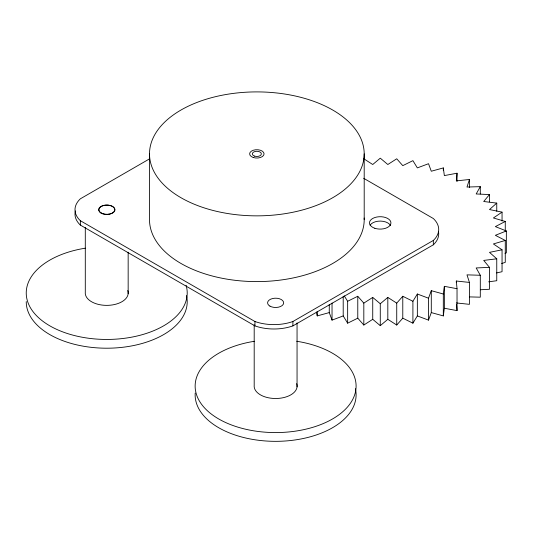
<?xml version="1.0" encoding="UTF-8"?>
<svg xmlns="http://www.w3.org/2000/svg" width="533" height="533" viewBox="0 0 533 533"><rect width="100%" height="100%" fill="white"/><g stroke="black" fill="none" stroke-linecap="round" stroke-linejoin="round"><path stroke-width="0.8" d="M363.819 158.794L372.734 164.51L380.276 158.168L387.817 164.51L396.732 158.794L402.781 165.65L412.908 160.653L417.352 167.902L428.525 163.711L431.29 171.233L443.316 167.922L444.355 175.59L457.028 173.212L456.321 180.894L469.426 179.488L469.426 187.603M444.355 286.328L444.355 308.241L457.028 310.619L457.028 288.706L444.355 286.328L443.316 293.996L443.316 315.909L431.29 312.591L431.29 290.678L443.316 293.996M444.355 308.241L443.316 315.909M469.426 179.488L466.995 187.05L480.3 186.65L480.3 193.952M431.29 290.678L428.525 298.207L428.525 320.12L417.352 315.929L417.352 294.016L428.525 298.207M431.29 312.591L428.525 320.12M480.3 186.65L476.176 193.965L489.461 194.565L489.461 201.867M417.352 294.016L412.908 301.265L412.908 323.178L402.781 318.181L402.781 296.268L412.908 301.265M417.352 315.929L412.908 323.178M489.461 194.565L483.717 201.507L496.756 203.106L496.756 211.221M402.781 296.268L396.732 303.124L396.732 325.037L387.817 319.32L387.817 297.407L396.732 303.124M402.781 318.181L396.732 325.037M496.756 203.106L489.494 209.556L502.053 212.121L502.053 221.048M387.817 297.407L380.276 303.743L380.276 325.656L387.817 319.32M502.053 212.121L493.398 217.964L505.271 221.455L505.271 231.195M372.734 297.407L363.819 303.124L363.819 325.037L372.734 319.32L372.734 297.407L380.276 303.743M149.493 158.887L80.363 198.802A36.231 20.92 0 0 0 80.363 220.715L80.363 225.093L254.947 325.896A36.231 20.92 0 0 0 292.903 325.896L433.336 244.814A36.231 20.92 0 0 0 438.552 231.942M80.363 220.715L254.947 321.512A36.231 20.92 0 0 0 292.903 321.512L433.336 240.436A36.231 20.92 0 0 0 433.336 218.523L363.646 178.282M505.271 221.455L495.37 226.605L506.35 230.956L506.35 252.869L505.011 253.441M357.776 296.268L347.649 301.265L347.649 323.178L357.776 318.181L357.776 296.268L363.819 303.124M506.35 230.956L495.37 235.313L505.271 240.456L505.271 262.369L501.626 263.535M343.205 296.448L343.205 315.929L332.032 320.12L329.267 312.591L329.267 304.476M505.271 240.456L493.398 243.947L502.053 249.797L502.053 271.71L496.623 272.936M329.267 312.591L317.242 315.909L316.502 312.085M502.053 249.797L489.494 252.362L496.756 258.811L496.756 280.724L488.641 281.817M496.756 258.811L483.717 260.41L489.461 267.353L489.461 289.266L480.34 289.759M489.461 267.353L476.176 267.952L480.3 275.268L480.3 297.181L469.48 296.901M480.3 275.268L466.995 274.861L469.426 282.423L469.426 304.336L456.321 302.937M469.426 282.423L456.321 281.024L456.321 282.643M380.276 325.656L372.734 319.32M363.819 325.037L357.776 318.181M347.649 301.265L344.211 295.848M347.649 323.178L343.205 315.929M456.321 281.024L457.028 288.706M456.554 304.47L457.028 310.619M457.028 173.212L457.028 181.327M443.316 167.922L443.316 170.36M433.336 240.436L433.336 244.814M364.199 153.877A107.353 61.981 0 0 1 203.173 207.55A107.353 61.981 0 0 1 203.173 100.204A107.353 61.981 0 0 1 364.199 153.877L364.199 219.616M332.032 303.077L332.032 320.12M317.242 311.852L317.242 315.909M297.054 322.911L297.054 386.851M292.903 321.512L292.903 325.896M254.947 321.512L254.947 325.896M254.194 324.737L254.194 385.352A21.473 12.399 0 0 0 277.133 398.471A21.473 12.399 0 0 0 296.661 383.627M149.5 153.877L149.5 219.616A107.353 61.981 0 0 0 258.239 281.591A107.353 61.981 0 0 0 364.166 218.01M128.16 252.209L128.16 293.723M85.293 227.458L85.293 292.224A21.473 12.399 0 0 0 108.232 305.342A21.473 12.399 0 0 0 127.76 290.498M80.363 225.093A36.231 20.92 0 0 1 75.419 210.948M370.109 225.166A10.733 6.196 0 0 1 380.669 221.095A10.733 6.196 0 0 1 390.569 225.679M186.104 285.288A80.483 46.471 0 0 1 122.743 338.515A80.483 46.471 0 0 1 28.442 303.777A80.483 46.471 0 0 1 85.36 248.178M186.497 295.555A80.483 46.471 0 0 1 111.95 348.109A80.483 46.471 0 0 1 26.244 301.571M296.734 341.267A80.483 46.471 0 0 1 341.546 412.762A80.483 46.471 0 0 1 209.849 412.888A80.483 46.471 0 0 1 254.254 341.307M355.391 388.69A80.483 46.471 0 0 1 279.432 441.284A80.483 46.471 0 0 1 195.198 393.074M269.931 306.122L268.652 305.156A8.048 4.65 0 0 1 274.921 298.207A8.048 4.65 0 0 1 283.19 304.423A8.048 4.65 0 0 1 269.931 306.122M101.03 212.993L99.751 212.027A8.048 4.65 0 0 1 106.027 205.072A8.048 4.65 0 0 1 114.289 211.295A8.048 4.65 0 0 1 101.03 212.993M102.902 213.78A8.048 4.65 0 0 0 114.981 209.755A8.048 4.65 0 0 0 102.902 205.731A8.048 4.65 0 0 0 102.902 213.78M374.832 228.271A10.733 6.196 0 0 0 390.936 222.901A10.733 6.196 0 0 0 374.832 217.537A10.733 6.196 0 0 0 374.832 228.271M254.587 156.136A4.517 2.605 0 0 0 261.363 153.877A4.517 2.605 0 0 0 254.587 151.619A4.517 2.605 0 0 0 254.587 156.136M253.235 157.488A7.222 4.171 0 0 0 264.068 153.877A7.222 4.171 0 0 0 253.235 150.266A7.222 4.171 0 0 0 253.235 157.488"/></g></svg>
